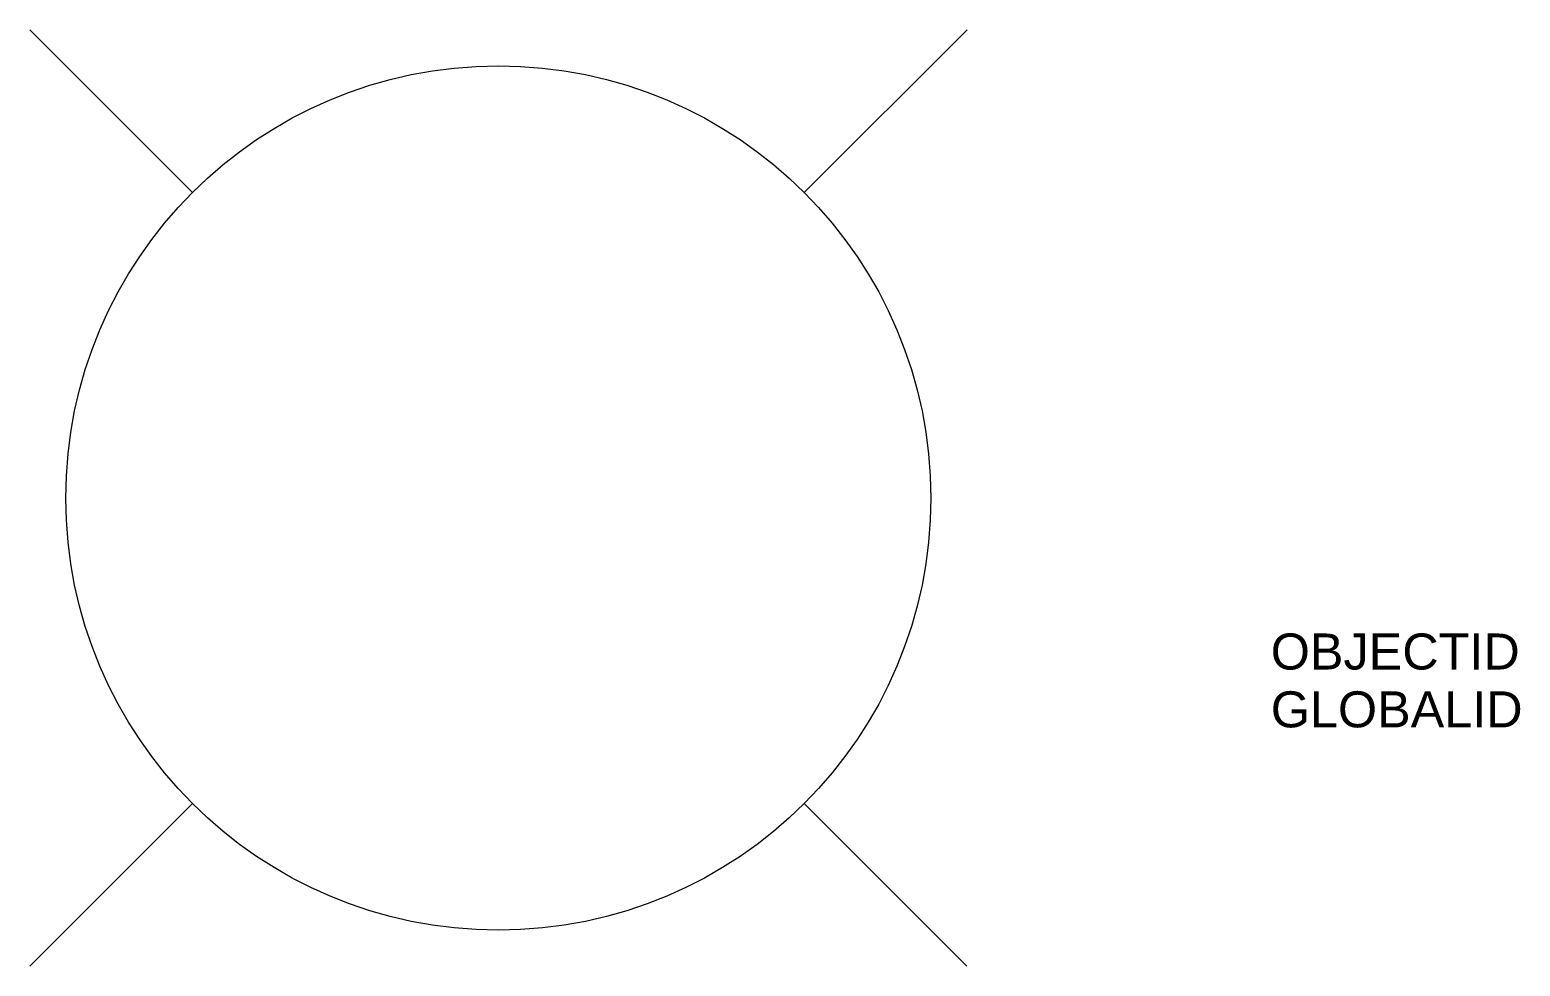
# Model space of a CAD drawing. Header units: feet. Extents: x -0.065 to 0.142, y -0.065 to 0.065.
import ezdxf

# ---------------------------------------------------------------- set-up
doc = ezdxf.new("R2010")
doc.units = ezdxf.units.FT
doc.header["$LTSCALE"] = 50
doc.header["$MEASUREMENT"] = 0
doc.linetypes.add('EESLU', pattern=[2, 1, 1])
doc.styles.get("Standard").update_dxf_attribs({"font": 'arial.ttf'})

msp = doc.modelspace()

# ---------------------------------------------------------------- linework, layer by layer
at = {"color": 0, "linetype": 'ByBlock'}
for points in [[(-0.065, 0.065), (-0.04244, 0.04243)], [(0.06501, 0.065), (0.04242, 0.04242)], [(-0.04241, -0.04243), (-0.065, -0.065)], [(0.04243, -0.04243), (0.065, -0.065)]]:
    msp.add_lwpolyline(points, dxfattribs=at)
at = {"color": 0, "linetype": 'EESLU'}
msp.add_circle((0, 0), 0.06, dxfattribs=at)

# ---------------------------------------------------------------- texts
at = {"color": 0, "linetype": 'EESLU', "flags": 1}
for tag, p in [('OBJECTID', (0.10715, -0.02381)), ('GLOBALID', (0.10715, -0.03184))]:
    msp.add_attdef(tag, p, '', height=0.005, dxfattribs=at)

doc.saveas('drawing.dxf')
